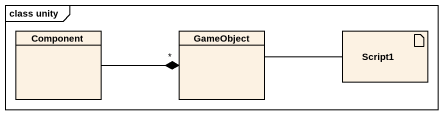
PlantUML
@startuml
mainframe class unity
allowmixing
hide circle
hide empty members
class "Component" as Component_
class GameObject
artifact Script1
Component_ -right-* "*" GameObject
GameObject -right- Script1
@enduml
